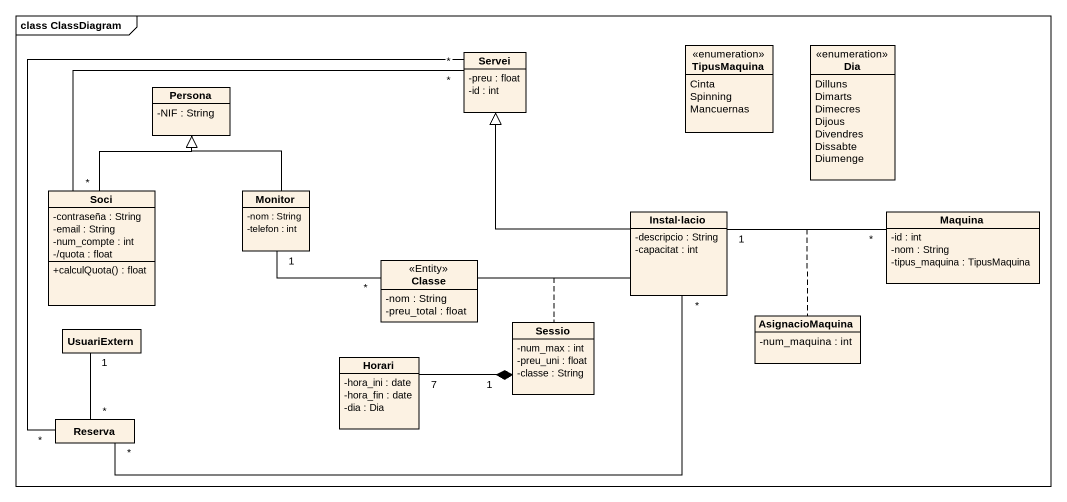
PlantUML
@startuml
mainframe class ClassDiagram
hide circle
hide empty members
skinparam classAttributeIconSize 0
class Servei {
  -preu : float
  -id : int
}
enum TipusMaquina {
  Cinta
  Spinning
  Mancuernas
}
enum Dia {
  Dilluns
  Dimarts
  Dimecres
  Dijous
  Divendres
  Dissabte
  Diumenge
}
class Persona {
  -NIF : String
}
class Soci {
  -contraseña : String
  -email : String
  -num_compte : int
  -/quota : float
  +calculQuota() : float
}
class Monitor {
  -nom : String
  -telefon : int
}
class "Instal·lacio" as Instal_lacio {
  -descripcio : String
  -capacitat : int
}
class Maquina {
  -id : int
  -nom : String
  -tipus_maquina : TipusMaquina
}
class Classe <<Entity>> {
  -nom : String
  -preu_total : float
}
class UsuariExtern
class Sessio {
  -num_max : int
  -preu_uni : float
  -classe : String
}
class AsignacioMaquina {
  -num_maquina : int
}
class Horari {
  -hora_ini : date
  -hora_fin : date
  -dia : Dia
}
class Reserva
Soci "*" -right- "*" Servei
Soci -up-|> Persona
Monitor -up-|> Persona
Monitor "1" -right- "*" Classe
Instal_lacio -up-|> Servei
Instal_lacio "1" -right- "*" Maquina
(Instal_lacio, Maquina) .. AsignacioMaquina
Classe -right- Instal_lacio
(Classe, Instal_lacio) .. Sessio
UsuariExtern "1" -- "*" Reserva
Sessio "1" *-left- "7" Horari
Reserva "*" -up- "*" Servei
Reserva "*" -right- "*" Instal_lacio
@enduml
